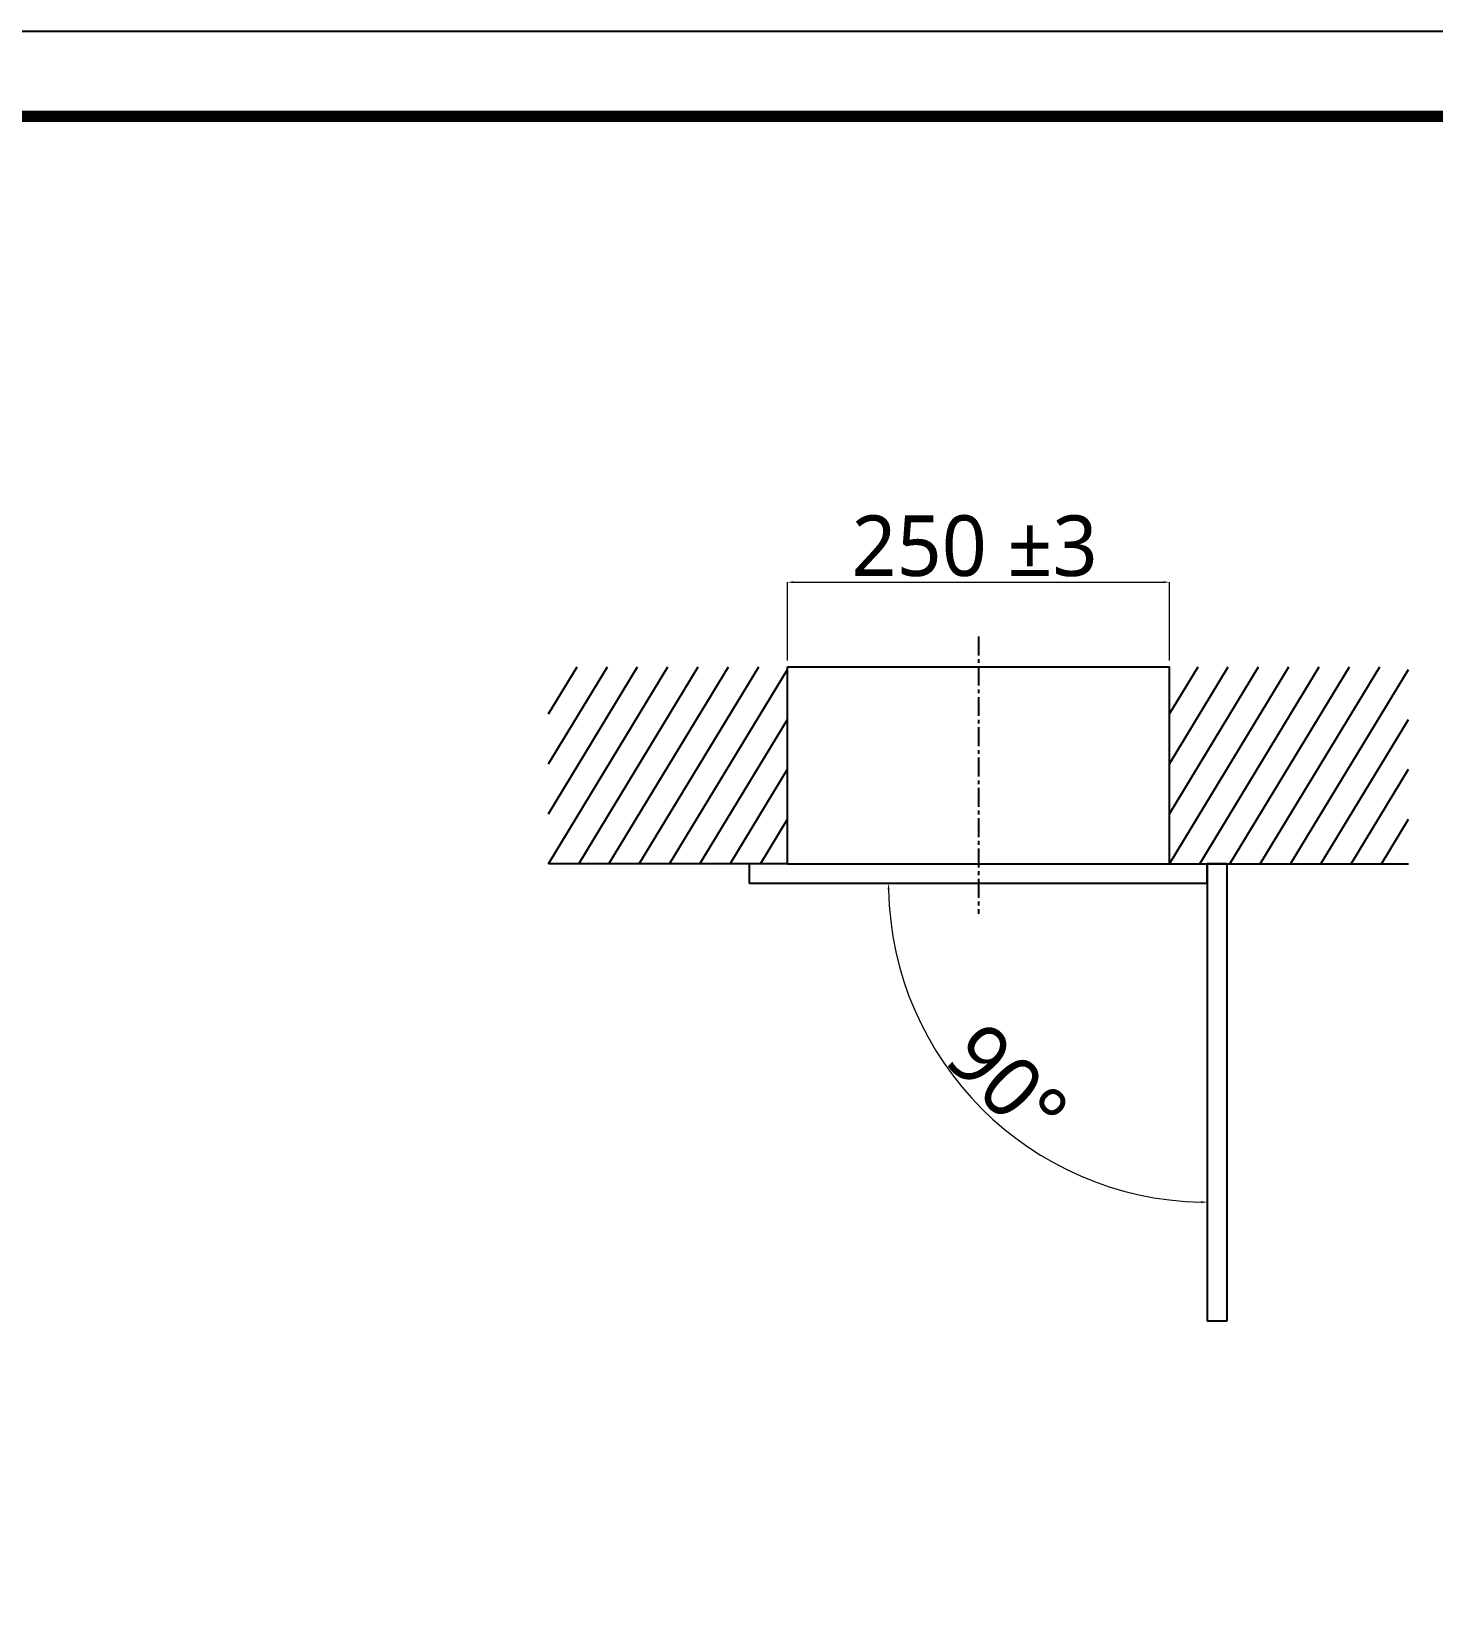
# Model space of a CAD drawing. Extents: x 16296677466 to 16296684057, y -37409618000 to -37409615586.
# Drawn here: x 16296679126 to 16296680052, y -37409616620 to -37409615586 of the extents above; entities that cross this region are included whole.
import ezdxf

# ---------------------------------------------------------------- set-up
doc = ezdxf.new("R2010")
doc.units = 0
doc.header["$LTSCALE"] = 10
doc.header["$MEASUREMENT"] = 0
doc.header["$PDMODE"] = 3
doc.header["$PDSIZE"] = -10
doc.linetypes.add('CENTER', pattern=[2, 1.25, -0.25, 0.25, -0.25])
doc.layers.get('0').update_dxf_attribs({"linetype": 'CONTINUOUS'})
doc.layers.get('DEFPOINTS').update_dxf_attribs({"linetype": 'CONTINUOUS'})
doc.layers.add('Center line', color=10, linetype='CENTER')
doc.styles.add('Daelim Dimension', font='NanumGothic.ttf')
doc.dimstyles.new('DEFAULT', dxfattribs={"dimscale": 2, "dimtxt": 2, "dimasz": 2, "dimexe": 0, "dimexo": 2, "dimgap": 1, "dimtad": 1, "dimdec": 1, "dimzin": 9, "dimdsep": 46, "dimtxsty": 'Daelim Dimension', "dimcen": 0.5, "dimclrd": 252, "dimclre": 252, "dimclrt": 3, "dimadec": 1, "dimazin": 0, "dimtfac": 1, "dimtdec": 1, "dimtix": 1, "dimtmove": 0, "dimatfit": 3, "dimfxl": 0, "dimtolj": 1, "dimtzin": 1, "dimlwd": 9, "dimlwe": 9, "dimarcsym": 0})

# ---------------------------------------------------------------- blocks, each defined once
blk = doc.blocks.new('*D21')
at = {"color": 5, "lineweight": 9}
for p, q in [((16296679625.32108, -37409616000.97936), (16296679625.32108, -37409615949.17844)), ((16296679629.32108, -37409615949.17844), (16296679873.32108, -37409615949.17844)), ((16296679877.32108, -37409616000.97936), (16296679877.32108, -37409615949.17844))]:
    blk.add_line(p, q, dxfattribs=at)
at = {"color": 5}
for points in [[(16296679629.32108, -37409615948.51177), (16296679629.32108, -37409615949.8451), (16296679625.32108, -37409615949.17844)], [(16296679873.32108, -37409615948.51177), (16296679873.32108, -37409615949.8451), (16296679877.32108, -37409615949.17844)]]:
    blk.add_solid(points, dxfattribs=at)
at = {"layer": 'DEFPOINTS', "color": 0}
for p in [(16296679877.32108, -37409615949.17844), (16296679625.32108, -37409616004.97936), (16296679877.32108, -37409616004.97936)]:
    blk.add_point(p, dxfattribs=at)
at = {"color": 7, "insert": (16296679748.77141, -37409615925.37586), "char_height": 40, "attachment_point": 5, "style": 'Daelim Dimension'}
blk.add_mtext('\\A1;250 {\\H1x;%%P3}', dxfattribs=at)
blk = doc.blocks.new('*D26')
at = {"color": 5, "lineweight": 9}
blk.add_arc((16296679902.321079, -37409616147.979362), 210.362927, 181.089481498, 268.910517444, dxfattribs=at)
at = {"color": 5}
for points in [[(16296679691.32955, -37409616151.985519), (16296679692.662821, -37409616151.972847), (16296679691.958151, -37409616147.979362)], [(16296679898.3276, -37409616357.637627), (16296679898.31492, -37409616358.970901), (16296679902.321079, -37409616358.342293)]]:
    blk.add_solid(points, dxfattribs=at)
at = {"layer": 'DEFPOINTS', "color": 0}
for p in [(16296679902.321079, -37409616134.979362), (16296679600.321079, -37409616147.979362), (16296679902.321079, -37409616147.979362), (16296679720.141439, -37409616253.160828), (16296679902.321079, -37409616436.979347)]:
    blk.add_point(p, dxfattribs=at)
at = {"color": 7, "insert": (16296679770.382771, -37409616279.917686), "char_height": 40, "attachment_point": 5, "rotation": 315, "style": 'Daelim Dimension'}
blk.add_mtext('\\A1;90°', dxfattribs=at)

msp = doc.modelspace()

# ---------------------------------------------------------------- linework, layer by layer
at = {"ltscale": 0.5}
for p, q in [((16296679467.50679, -37409616069.079117), (16296679506.41394, -37409616004.979362)), ((16296679467.50679, -37409616036.129013), (16296679486.41394, -37409616004.979362)), ((16296679467.5068, -37409616134.979347), (16296679546.41394, -37409616004.979362)), ((16296679467.5068, -37409616102.029243), (16296679526.41394, -37409616004.979362)), ((16296679487.5068, -37409616134.979347), (16296679566.41394, -37409616004.979362)), ((16296679507.5068, -37409616134.979347), (16296679586.41394, -37409616004.979362)), ((16296679527.5068, -37409616134.979347), (16296679606.41394, -37409616004.979362)), ((16296679547.5068, -37409616134.979347), (16296679625.321079, -37409616006.779846)), ((16296679877.321079, -37409616134.979347), (16296679956.22822, -37409616004.979362)), ((16296679877.321079, -37409616102.029243), (16296679936.22822, -37409616004.979362)), ((16296679877.321079, -37409616069.079117), (16296679916.22822, -37409616004.979362)), ((16296679877.321079, -37409616036.129013), (16296679896.22822, -37409616004.979362)), ((16296679897.321079, -37409616134.979347), (16296679976.22822, -37409616004.979362)), ((16296679917.321079, -37409616134.979347), (16296679996.22822, -37409616004.979362)), ((16296679937.321079, -37409616134.979347), (16296680016.22822, -37409616004.979362)), ((16296679957.321079, -37409616134.979347), (16296680035.135361, -37409616006.779846)), ((16296679567.5068, -37409616134.979347), (16296679625.321079, -37409616039.729973)), ((16296679977.321079, -37409616134.979347), (16296680035.13537, -37409616039.729973)), ((16296679587.5068, -37409616134.979347), (16296679625.321079, -37409616072.680092)), ((16296679997.321079, -37409616134.979347), (16296680035.13537, -37409616072.680092)), ((16296679607.5068, -37409616134.979347), (16296679625.321079, -37409616105.630219)), ((16296680017.321079, -37409616134.979347), (16296680035.135361, -37409616105.630219)), ((16296679600.321079, -37409616134.979347), (16296679467.5068, -37409616134.979347)), ((16296679902.321079, -37409616134.979362), (16296680035.13537, -37409616134.979362))]:
    msp.add_line(p, q, dxfattribs=at)
for p, q in [((16296679625.321079, -37409616134.979362), (16296679625.321079, -37409616004.979362)), ((16296679625.321079, -37409616004.979362), (16296679877.321079, -37409616004.979362)), ((16296679877.321079, -37409616134.979362), (16296679877.321079, -37409616004.979362)), ((16296679600.321079, -37409616147.979362), (16296679600.321079, -37409616134.979362)), ((16296679625.321079, -37409616134.979362), (16296679600.321079, -37409616134.979362)), ((16296679625.321079, -37409616134.979362), (16296679877.321079, -37409616134.979362)), ((16296679877.321079, -37409616134.979362), (16296679902.321079, -37409616134.979362)), ((16296679902.321079, -37409616147.979362), (16296679902.321079, -37409616134.979362)), ((16296679902.321079, -37409616134.979362), (16296679902.321079, -37409616436.979362)), ((16296679915.321079, -37409616134.979362), (16296679902.321079, -37409616134.979362)), ((16296679915.321079, -37409616134.979362), (16296679915.321079, -37409616436.979362)), ((16296679902.321079, -37409616147.979362), (16296679600.321079, -37409616147.979362)), ((16296679915.321079, -37409616436.979362), (16296679902.321079, -37409616436.979362))]:
    msp.add_line(p, q)
msp.add_lwpolyline([(16296677466.344521, -37409618000.160339), (16296680761.633631, -37409618000.160339), (16296680761.633631, -37409615585.639809), (16296677466.344521, -37409615585.639809)], close=True, dxfattribs=at)
at = {"color": 5, "linetype": 'ByBlock', "lineweight": 200, "const_width": 7.592832}
msp.add_lwpolyline([(16296677519.333349, -37409617896.772781), (16296680708.3228, -37409617896.772781), (16296680708.3228, -37409615641.70163), (16296677519.333349, -37409615641.70163)], close=True, dxfattribs=at)
at = {"layer": 'Center line'}
msp.add_line((16296679751.321079, -37409615984.979362), (16296679751.321079, -37409616167.979362), dxfattribs=at)

# ---------------------------------------------------------------- dimensions: what is measured, and where the dimension line sits
dim = msp.add_linear_dim(base=(16296679877.321079, -37409615949.178436), p1=(16296679625.321079, -37409616004.979362), p2=(16296679877.321079, -37409616004.979362), text='250 {\\H1x;%%P3}', dimstyle='DEFAULT', override={"dimtxt": 20, "dimclrd": 5, "dimclre": 5, "dimclrt": 7})
dim.commit()
dim.dimension.update_dxf_attribs({"geometry": '*D21', "text_midpoint": (16296679748.77141, -37409615949.178436), "dimtype": 160})
dim = msp.add_angular_dim_2l(base=(16296679720.141439, -37409616253.160828), line1=((16296679902.321079, -37409616134.979362), (16296679902.321079, -37409616436.979362)), line2=((16296679902.321079, -37409616147.979362), (16296679600.321079, -37409616147.979362)), dimstyle='DEFAULT', override={"dimtxt": 20, "dimclrd": 5, "dimclre": 5, "dimclrt": 7, "dimadec": 0})
dim.commit()
dim.dimension.update_dxf_attribs({"geometry": '*D26', "text_midpoint": (16296679770.382759, -37409616279.917686)})

doc.saveas('drawing.dxf')
